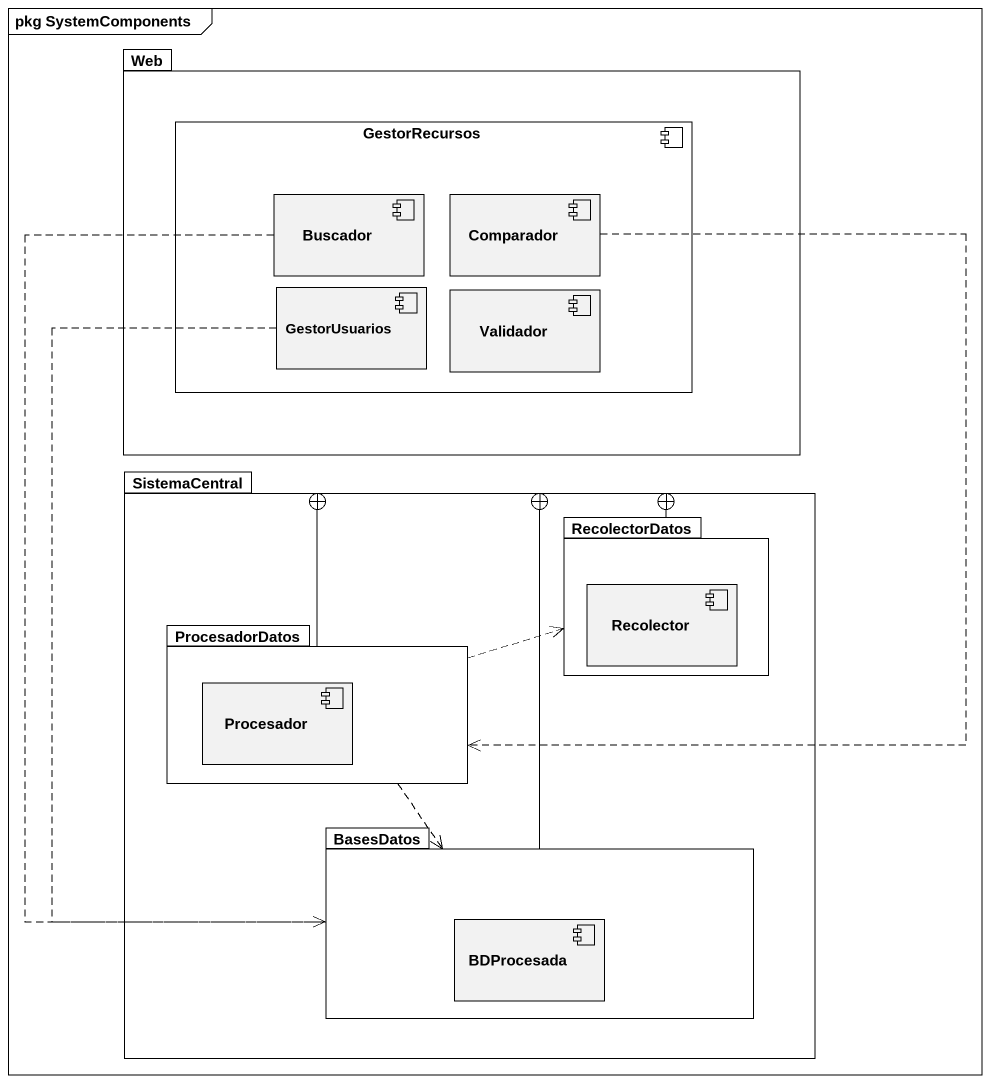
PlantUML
@startuml
mainframe pkg SystemComponents
package Web {
  component GestorRecursos {
    component Buscador
    component Comparador
    component GestorUsuarios
    component Validador
  }
}
package SistemaCentral {
  package RecolectorDatos {
    component Recolector
  }
  package ProcesadorDatos {
    component Procesador
  }
  package BasesDatos {
    component BDProcesada
  }
}
Buscador ..> BasesDatos
Comparador ..> ProcesadorDatos
GestorUsuarios ..> BasesDatos
RecolectorDatos --+ SistemaCentral
ProcesadorDatos -right-+ SistemaCentral
ProcesadorDatos .right.> RecolectorDatos
ProcesadorDatos ..> BasesDatos
BasesDatos -up-+ SistemaCentral
@enduml
